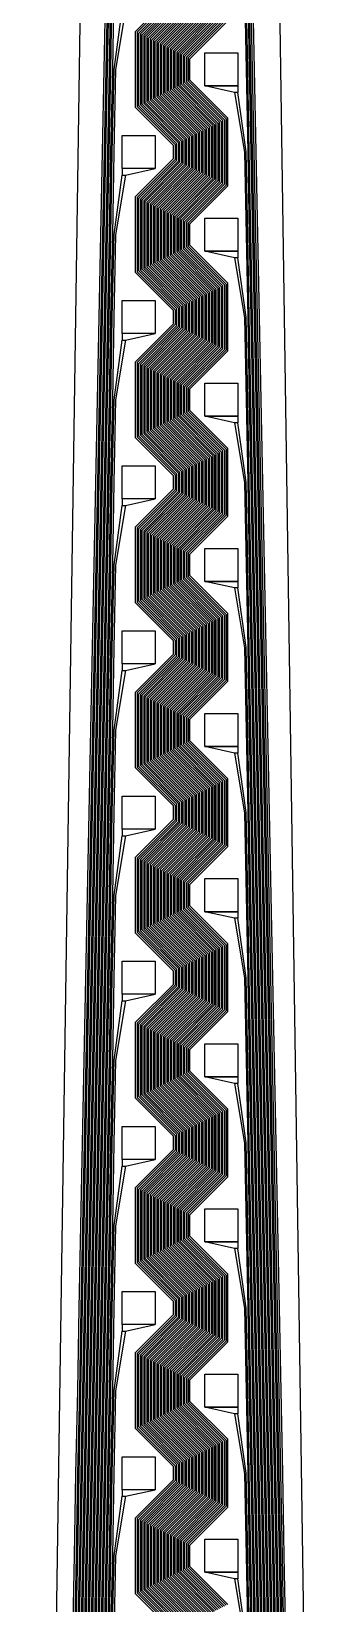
# Model space of a CAD drawing. Header units: inches. Extents: x 115980 to 170179, y 57000 to 74333.
# Drawn here: x 123826.2 to 123916.2, y 69376.1 to 69852.1 of the extents above; entities that cross this region are included whole.
import ezdxf

# ---------------------------------------------------------------- set-up
doc = ezdxf.new("R2010")
doc.units = ezdxf.units.IN
doc.header["$MEASUREMENT"] = 0
for name, color, linetype in [('metal', 221, 'Continuous'), ('nitride window', 40, 'Continuous'), ('profile', 140, 'Continuous')]:
    doc.layers.add(name, color=color, linetype=linetype)

msp = doc.modelspace()

# ---------------------------------------------------------------- linework, layer by layer
at = {"layer": 'metal'}
for points in [[(123838.73, 69365.56), (123839.24, 69390.63), (123839.73, 69415.56), (123840.24, 69440.63), (123840.73, 69465.56), (123841.24, 69490.63), (123841.73, 69515.56), (123842.24, 69540.63), (123842.73, 69565.56), (123843.24, 69590.63), (123843.73, 69615.56), (123844.24, 69640.63), (123844.73, 69665.56), (123845.24, 69690.63), (123845.73, 69715.56), (123846.24, 69740.63), (123846.73, 69765.56), (123847.24, 69790.63), (123847.73, 69815.56), (123848.24, 69840.63), (123848.73, 69865.56)], [(123849.23, 69865.55), (123848.74, 69840.62), (123848.23, 69815.55), (123847.74, 69790.62), (123847.23, 69765.55), (123846.74, 69740.62), (123846.23, 69715.55), (123845.74, 69690.62), (123845.23, 69665.55), (123844.74, 69640.62), (123844.23, 69615.55), (123843.74, 69590.62), (123843.23, 69565.55), (123842.74, 69540.62), (123842.23, 69515.55), (123841.74, 69490.62), (123841.23, 69465.55), (123840.74, 69440.62), (123840.23, 69415.55), (123839.74, 69390.62), (123839.23, 69365.55)], [(123839.73, 69365.56), (123840.24, 69390.63), (123840.73, 69415.56), (123841.24, 69440.63), (123841.73, 69465.56), (123842.24, 69490.63), (123842.73, 69515.56), (123843.24, 69540.63), (123843.73, 69565.56), (123844.24, 69590.63), (123844.73, 69615.56), (123845.24, 69640.63), (123845.73, 69665.56), (123846.24, 69690.63), (123846.73, 69715.56), (123847.24, 69740.63), (123847.73, 69765.56), (123848.24, 69790.63), (123848.73, 69815.56), (123849.24, 69840.63), (123849.73, 69865.56)], [(123850.23, 69865.55), (123849.74, 69840.62), (123849.23, 69815.55), (123848.74, 69790.62), (123848.23, 69765.55), (123847.74, 69740.62), (123847.23, 69715.55), (123846.74, 69690.62), (123846.23, 69665.55), (123845.74, 69640.62), (123845.23, 69615.55), (123844.74, 69590.62), (123844.23, 69565.55), (123843.74, 69540.62), (123843.23, 69515.55), (123842.74, 69490.62), (123842.23, 69465.55), (123841.74, 69440.62), (123841.23, 69415.55), (123840.74, 69390.62), (123840.23, 69365.55)], [(123840.73, 69365.56), (123841.24, 69390.63), (123841.73, 69415.56), (123842.24, 69440.63), (123842.73, 69465.56), (123843.24, 69490.63), (123843.73, 69515.56), (123844.24, 69540.63), (123844.73, 69565.56), (123845.24, 69590.63), (123845.73, 69615.56), (123846.24, 69640.63), (123846.73, 69665.56), (123847.24, 69690.63), (123847.73, 69715.56), (123848.24, 69740.63), (123848.73, 69765.56), (123849.24, 69790.63), (123849.73, 69815.56), (123850.24, 69840.63), (123850.73, 69865.55)], [(123851.23, 69865.55), (123850.74, 69840.62), (123850.23, 69815.55), (123849.74, 69790.62), (123849.23, 69765.55), (123848.74, 69740.62), (123848.23, 69715.55), (123847.74, 69690.62), (123847.23, 69665.55), (123846.74, 69640.62), (123846.23, 69615.55), (123845.74, 69590.62), (123845.23, 69565.55), (123844.74, 69540.62), (123844.23, 69515.55), (123843.74, 69490.62), (123843.23, 69465.55), (123842.74, 69440.62), (123842.23, 69415.55), (123841.74, 69390.62), (123841.23, 69365.55)], [(123869.23, 69367.62), (123857.73, 69379.12), (123857.73, 69402.12), (123869.23, 69413.62), (123869.23, 69417.62), (123857.73, 69429.12), (123857.73, 69452.12), (123869.23, 69463.62), (123869.23, 69467.62), (123857.73, 69479.12), (123857.73, 69502.12), (123869.23, 69513.62), (123869.23, 69517.62), (123857.73, 69529.12), (123857.73, 69552.12), (123869.23, 69563.62), (123869.23, 69567.62), (123857.73, 69579.12), (123857.73, 69602.12), (123869.23, 69613.62), (123869.23, 69617.62), (123857.73, 69629.12), (123857.73, 69652.12), (123869.23, 69663.62), (123869.23, 69667.62), (123857.73, 69679.12), (123857.73, 69702.12), (123869.23, 69713.62), (123869.23, 69717.62), (123857.73, 69729.12), (123857.73, 69752.12), (123869.23, 69763.62), (123869.23, 69767.62), (123857.73, 69779.12), (123857.73, 69802.12), (123869.23, 69813.62), (123869.23, 69817.62), (123857.73, 69829.12), (123857.73, 69852.12), (123869.23, 69863.62)], [(123869.73, 69863.37), (123858.23, 69851.87), (123858.23, 69829.37), (123869.73, 69817.87), (123869.73, 69813.37), (123858.23, 69801.87), (123858.23, 69779.37), (123869.73, 69767.87), (123869.73, 69763.37), (123858.23, 69751.87), (123858.23, 69729.37), (123869.73, 69717.87), (123869.73, 69713.37), (123858.23, 69701.87), (123858.23, 69679.37), (123869.73, 69667.87), (123869.73, 69663.37), (123858.23, 69651.87), (123858.23, 69629.37), (123869.73, 69617.87), (123869.73, 69613.37), (123858.23, 69601.87), (123858.23, 69579.37), (123869.73, 69567.87), (123869.73, 69563.37), (123858.23, 69551.87), (123858.23, 69529.37), (123869.73, 69517.87), (123869.73, 69513.37), (123858.23, 69501.87), (123858.23, 69479.37), (123869.73, 69467.87), (123869.73, 69463.37), (123858.23, 69451.87), (123858.23, 69429.37), (123869.73, 69417.87), (123869.73, 69413.37), (123858.23, 69401.87), (123858.23, 69379.37), (123869.73, 69367.87)], [(123870.23, 69368.12), (123858.73, 69379.62), (123858.73, 69401.62), (123870.23, 69413.12), (123870.23, 69418.12), (123858.73, 69429.62), (123858.73, 69451.62), (123870.23, 69463.12), (123870.23, 69468.12), (123858.73, 69479.62), (123858.73, 69501.62), (123870.23, 69513.12), (123870.23, 69518.12), (123858.73, 69529.62), (123858.73, 69551.62), (123870.23, 69563.12), (123870.23, 69568.12), (123858.73, 69579.62), (123858.73, 69601.62), (123870.23, 69613.12), (123870.23, 69618.12), (123858.73, 69629.62), (123858.73, 69651.62), (123870.23, 69663.12), (123870.23, 69668.12), (123858.73, 69679.62), (123858.73, 69701.62), (123870.23, 69713.12), (123870.23, 69718.12), (123858.73, 69729.62), (123858.73, 69751.62), (123870.23, 69763.12), (123870.23, 69768.12), (123858.73, 69779.62), (123858.73, 69801.62), (123870.23, 69813.12), (123870.23, 69818.12), (123858.73, 69829.62), (123858.73, 69851.62), (123870.23, 69863.12)], [(123870.73, 69862.87), (123859.23, 69851.37), (123859.23, 69829.87), (123870.73, 69818.37), (123870.73, 69812.87), (123859.23, 69801.37), (123859.23, 69779.87), (123870.73, 69768.37), (123870.73, 69762.87), (123859.23, 69751.37), (123859.23, 69729.87), (123870.73, 69718.37), (123870.73, 69712.87), (123859.23, 69701.37), (123859.23, 69679.87), (123870.73, 69668.37), (123870.73, 69662.87), (123859.23, 69651.37), (123859.23, 69629.87), (123870.73, 69618.37), (123870.73, 69612.87), (123859.23, 69601.37), (123859.23, 69579.87), (123870.73, 69568.37), (123870.73, 69562.87), (123859.23, 69551.37), (123859.23, 69529.87), (123870.73, 69518.37), (123870.73, 69512.87), (123859.23, 69501.37), (123859.23, 69479.87), (123870.73, 69468.37), (123870.73, 69462.87), (123859.23, 69451.37), (123859.23, 69429.87), (123870.73, 69418.37), (123870.73, 69412.87), (123859.23, 69401.37), (123859.23, 69379.87), (123870.73, 69368.37)], [(123871.23, 69368.62), (123859.73, 69380.12), (123859.73, 69401.12), (123871.23, 69412.62), (123871.23, 69418.62), (123859.73, 69430.12), (123859.73, 69451.12), (123871.23, 69462.62), (123871.23, 69468.62), (123859.73, 69480.12), (123859.73, 69501.12), (123871.23, 69512.62), (123871.23, 69518.62), (123859.73, 69530.12), (123859.73, 69551.12), (123871.23, 69562.62), (123871.23, 69568.62), (123859.73, 69580.12), (123859.73, 69601.12), (123871.23, 69612.62), (123871.23, 69618.62), (123859.73, 69630.12), (123859.73, 69651.12), (123871.23, 69662.62), (123871.23, 69668.62), (123859.73, 69680.12), (123859.73, 69701.12), (123871.23, 69712.62), (123871.23, 69718.62), (123859.73, 69730.12), (123859.73, 69751.12), (123871.23, 69762.62), (123871.23, 69768.62), (123859.73, 69780.12), (123859.73, 69801.12), (123871.23, 69812.62), (123871.23, 69818.62), (123859.73, 69830.12), (123859.73, 69851.12), (123871.23, 69862.62)], [(123890.73, 69865.55), (123891.23, 69840.55), (123891.73, 69815.62), (123892.23, 69790.55), (123892.73, 69765.62), (123893.23, 69740.55), (123893.73, 69715.62), (123894.23, 69690.55), (123894.73, 69665.62), (123895.23, 69640.55), (123895.73, 69615.62), (123896.23, 69590.55), (123896.73, 69565.62), (123897.23, 69540.55), (123897.73, 69515.62), (123898.23, 69490.55), (123898.73, 69465.62), (123899.23, 69440.55), (123899.73, 69415.62), (123900.23, 69390.55), (123900.73, 69365.62)], [(123901.23, 69365.63), (123900.73, 69390.56), (123900.23, 69415.63), (123899.73, 69440.56), (123899.23, 69465.63), (123898.73, 69490.56), (123898.23, 69515.63), (123897.73, 69540.56), (123897.23, 69565.63), (123896.73, 69590.56), (123896.23, 69615.63), (123895.73, 69640.56), (123895.23, 69665.63), (123894.73, 69690.56), (123894.23, 69715.63), (123893.73, 69740.56), (123893.23, 69765.63), (123892.73, 69790.56), (123892.23, 69815.63), (123891.73, 69840.55), (123891.23, 69865.62)], [(123891.73, 69865.62), (123892.23, 69840.55), (123892.73, 69815.62), (123893.23, 69790.55), (123893.73, 69765.62), (123894.23, 69740.55), (123894.73, 69715.62), (123895.23, 69690.55), (123895.73, 69665.62), (123896.23, 69640.55), (123896.73, 69615.62), (123897.23, 69590.55), (123897.73, 69565.62), (123898.23, 69540.55), (123898.73, 69515.62), (123899.23, 69490.55), (123899.73, 69465.62), (123900.23, 69440.55), (123900.73, 69415.62), (123901.23, 69390.55), (123901.73, 69365.62)], [(123902.23, 69365.63), (123901.73, 69390.56), (123901.23, 69415.63), (123900.73, 69440.56), (123900.23, 69465.63), (123899.73, 69490.56), (123899.23, 69515.63), (123898.73, 69540.56), (123898.23, 69565.63), (123897.73, 69590.56), (123897.23, 69615.63), (123896.73, 69640.56), (123896.23, 69665.63), (123895.73, 69690.56), (123895.23, 69715.63), (123894.73, 69740.56), (123894.23, 69765.63), (123893.73, 69790.56), (123893.23, 69815.63), (123892.73, 69840.56), (123892.23, 69865.63)], [(123902.73, 69365.62), (123902.23, 69390.55), (123901.73, 69415.62), (123901.23, 69440.55), (123900.73, 69465.62), (123900.23, 69490.55), (123899.73, 69515.62), (123899.23, 69540.55), (123898.73, 69565.62), (123898.23, 69590.55), (123897.73, 69615.62), (123897.23, 69640.55), (123896.73, 69665.62), (123896.23, 69690.55), (123895.73, 69715.62), (123895.23, 69740.55), (123894.73, 69765.62), (123894.23, 69790.55), (123893.73, 69815.62), (123893.23, 69840.55), (123892.73, 69865.62)], [(123893.23, 69865.63), (123893.73, 69840.56), (123894.23, 69815.63), (123894.73, 69790.56), (123895.23, 69765.63), (123895.73, 69740.56), (123896.23, 69715.63), (123896.73, 69690.56), (123897.23, 69665.63), (123897.73, 69640.56), (123898.23, 69615.63), (123898.73, 69590.56), (123899.23, 69565.63), (123899.73, 69540.56), (123900.23, 69515.63), (123900.73, 69490.56), (123901.23, 69465.63), (123901.73, 69440.56), (123902.23, 69415.63), (123902.73, 69390.56), (123903.23, 69365.63)], [(123841.73, 69365.56), (123842.24, 69390.63), (123842.73, 69415.56), (123843.24, 69440.63), (123843.73, 69465.56), (123844.24, 69490.63), (123844.73, 69515.56), (123845.24, 69540.63), (123845.73, 69565.56), (123846.24, 69590.63), (123846.73, 69615.56), (123847.24, 69640.63), (123847.73, 69665.56), (123848.24, 69690.63), (123848.73, 69715.56), (123849.24, 69740.63), (123849.73, 69765.56), (123850.24, 69790.63), (123850.73, 69815.55), (123851.24, 69840.62), (123853.73, 69858.62)], [(123854.73, 69858.62), (123851.73, 69840.55), (123851.23, 69815.55), (123850.74, 69790.62), (123850.23, 69765.55), (123849.74, 69740.62), (123849.23, 69715.55), (123848.74, 69690.62), (123848.23, 69665.55), (123847.74, 69640.62), (123847.23, 69615.55), (123846.74, 69590.62), (123846.23, 69565.55), (123845.74, 69540.62), (123845.23, 69515.55), (123844.74, 69490.62), (123844.23, 69465.55), (123843.74, 69440.62), (123843.23, 69415.55), (123842.74, 69390.62), (123842.23, 69365.55)], [(123871.73, 69862.37), (123860.23, 69850.87), (123860.23, 69830.37), (123871.73, 69818.87), (123871.73, 69812.37), (123860.23, 69800.87), (123860.23, 69780.37), (123871.73, 69768.87), (123871.73, 69762.37), (123860.23, 69750.87), (123860.23, 69730.37), (123871.73, 69718.87), (123871.73, 69712.37), (123860.23, 69700.87), (123860.23, 69680.37), (123871.73, 69668.87), (123871.73, 69662.37), (123860.23, 69650.87), (123860.23, 69630.37), (123871.73, 69618.87), (123871.73, 69612.37), (123860.23, 69600.87), (123860.23, 69580.37), (123871.73, 69568.87), (123871.73, 69562.37), (123860.23, 69550.87), (123860.23, 69530.37), (123871.73, 69518.87), (123871.73, 69512.37), (123860.23, 69500.87), (123860.23, 69480.37), (123871.73, 69468.87), (123871.73, 69462.37), (123860.23, 69450.87), (123860.23, 69430.37), (123871.73, 69418.87), (123871.73, 69412.37), (123860.23, 69400.87), (123860.23, 69380.37), (123871.73, 69368.87)], [(123872.23, 69369.12), (123860.73, 69380.62), (123860.73, 69400.62), (123872.23, 69412.12), (123872.23, 69419.12), (123860.73, 69430.62), (123860.73, 69450.62), (123872.23, 69462.12), (123872.23, 69469.12), (123860.73, 69480.62), (123860.73, 69500.62), (123872.23, 69512.12), (123872.23, 69519.12), (123860.73, 69530.62), (123860.73, 69550.62), (123872.23, 69562.12), (123872.23, 69569.12), (123860.73, 69580.62), (123860.73, 69600.62), (123872.23, 69612.12), (123872.23, 69619.12), (123860.73, 69630.62), (123860.73, 69650.62), (123872.23, 69662.12), (123872.23, 69669.12), (123860.73, 69680.62), (123860.73, 69700.62), (123872.23, 69712.12), (123872.23, 69719.12), (123860.73, 69730.62), (123860.73, 69750.62), (123872.23, 69762.12), (123872.23, 69769.12), (123860.73, 69780.62), (123860.73, 69800.62), (123872.23, 69812.12), (123872.23, 69819.12), (123860.73, 69830.62), (123860.73, 69850.62), (123872.23, 69862.12)], [(123872.73, 69861.87), (123861.23, 69850.37), (123861.23, 69830.87), (123872.73, 69819.37), (123872.73, 69811.87), (123861.23, 69800.37), (123861.23, 69780.87), (123872.73, 69769.37), (123872.73, 69761.87), (123861.23, 69750.37), (123861.23, 69730.87), (123872.73, 69719.37), (123872.73, 69711.87), (123861.23, 69700.37), (123861.23, 69680.87), (123872.73, 69669.37), (123872.73, 69661.87), (123861.23, 69650.37), (123861.23, 69630.87), (123872.73, 69619.37), (123872.73, 69611.87), (123861.23, 69600.37), (123861.23, 69580.87), (123872.73, 69569.37), (123872.73, 69561.87), (123861.23, 69550.37), (123861.23, 69530.87), (123872.73, 69519.37), (123872.73, 69511.87), (123861.23, 69500.37), (123861.23, 69480.87), (123872.73, 69469.37), (123872.73, 69461.87), (123861.23, 69450.37), (123861.23, 69430.87), (123872.73, 69419.37), (123872.73, 69411.87), (123861.23, 69400.37), (123861.23, 69380.87), (123872.73, 69369.37)], [(123873.23, 69369.62), (123861.73, 69381.12), (123861.73, 69400.12), (123873.23, 69411.62), (123873.23, 69419.62), (123861.73, 69431.12), (123861.73, 69450.12), (123873.23, 69461.62), (123873.23, 69469.62), (123861.73, 69481.12), (123861.73, 69500.12), (123873.23, 69511.62), (123873.23, 69519.62), (123861.73, 69531.12), (123861.73, 69550.12), (123873.23, 69561.62), (123873.23, 69569.62), (123861.73, 69581.12), (123861.73, 69600.12), (123873.23, 69611.62), (123873.23, 69619.62), (123861.73, 69631.12), (123861.73, 69650.12), (123873.23, 69661.62), (123873.23, 69669.62), (123861.73, 69681.12), (123861.73, 69700.12), (123873.23, 69711.62), (123873.23, 69719.62), (123861.73, 69731.12), (123861.73, 69750.12), (123873.23, 69761.62), (123873.23, 69769.62), (123861.73, 69781.12), (123861.73, 69800.12), (123873.23, 69811.62), (123873.23, 69819.62), (123861.73, 69831.12), (123861.73, 69850.12), (123873.23, 69861.62)], [(123873.73, 69861.37), (123862.23, 69849.87), (123862.23, 69831.37), (123873.73, 69819.87), (123873.73, 69811.37), (123862.23, 69799.87), (123862.23, 69781.37), (123873.73, 69769.87), (123873.73, 69761.37), (123862.23, 69749.87), (123862.23, 69731.37), (123873.73, 69719.87), (123873.73, 69711.37), (123862.23, 69699.87), (123862.23, 69681.37), (123873.73, 69669.87), (123873.73, 69661.37), (123862.23, 69649.87), (123862.23, 69631.37), (123873.73, 69619.87), (123873.73, 69611.37), (123862.23, 69599.87), (123862.23, 69581.37), (123873.73, 69569.87), (123873.73, 69561.37), (123862.23, 69549.87), (123862.23, 69531.37), (123873.73, 69519.87), (123873.73, 69511.37), (123862.23, 69499.87), (123862.23, 69481.37), (123873.73, 69469.87), (123873.73, 69461.37), (123862.23, 69449.87), (123862.23, 69431.37), (123873.73, 69419.87), (123873.73, 69411.37), (123862.23, 69399.87), (123862.23, 69381.37), (123873.73, 69369.87)], [(123874.23, 69370.12), (123862.73, 69381.62), (123862.73, 69399.62), (123874.23, 69411.12), (123874.23, 69420.12), (123862.73, 69431.62), (123862.73, 69449.62), (123874.23, 69461.12), (123874.23, 69470.12), (123862.73, 69481.62), (123862.73, 69499.62), (123874.23, 69511.12), (123874.23, 69520.12), (123862.73, 69531.62), (123862.73, 69549.62), (123874.23, 69561.12), (123874.23, 69570.12), (123862.73, 69581.62), (123862.73, 69599.62), (123874.23, 69611.12), (123874.23, 69620.12), (123862.73, 69631.62), (123862.73, 69649.62), (123874.23, 69661.12), (123874.23, 69670.12), (123862.73, 69681.62), (123862.73, 69699.62), (123874.23, 69711.12), (123874.23, 69720.12), (123862.73, 69731.62), (123862.73, 69749.62), (123874.23, 69761.12), (123874.23, 69770.12), (123862.73, 69781.62), (123862.73, 69799.62), (123874.23, 69811.12), (123874.23, 69820.12), (123862.73, 69831.62), (123862.73, 69849.62), (123874.23, 69861.12)], [(123874.73, 69860.87), (123863.23, 69849.37), (123863.23, 69831.87), (123874.73, 69820.37), (123874.73, 69810.87), (123863.23, 69799.37), (123863.23, 69781.87), (123874.73, 69770.37), (123874.73, 69760.87), (123863.23, 69749.37), (123863.23, 69731.87), (123874.73, 69720.37), (123874.73, 69710.87), (123863.23, 69699.37), (123863.23, 69681.87), (123874.73, 69670.37), (123874.73, 69660.87), (123863.23, 69649.37), (123863.23, 69631.87), (123874.73, 69620.37), (123874.73, 69610.87), (123863.23, 69599.37), (123863.23, 69581.87), (123874.73, 69570.37), (123874.73, 69560.87), (123863.23, 69549.37), (123863.23, 69531.87), (123874.73, 69520.37), (123874.73, 69510.87), (123863.23, 69499.37), (123863.23, 69481.87), (123874.73, 69470.37), (123874.73, 69460.87), (123863.23, 69449.37), (123863.23, 69431.87), (123874.73, 69420.37), (123874.73, 69410.87), (123863.23, 69399.37), (123863.23, 69381.87), (123874.73, 69370.37)], [(123875.23, 69370.62), (123863.73, 69382.12), (123863.73, 69399.12), (123875.23, 69410.62), (123875.23, 69420.62), (123863.73, 69432.12), (123863.73, 69449.12), (123875.23, 69460.62), (123875.23, 69470.62), (123863.73, 69482.12), (123863.73, 69499.12), (123875.23, 69510.62), (123875.23, 69520.62), (123863.73, 69532.12), (123863.73, 69549.12), (123875.23, 69560.62), (123875.23, 69570.62), (123863.73, 69582.12), (123863.73, 69599.12), (123875.23, 69610.62), (123875.23, 69620.62), (123863.73, 69632.12), (123863.73, 69649.12), (123875.23, 69660.62), (123875.23, 69670.62), (123863.73, 69682.12), (123863.73, 69699.12), (123875.23, 69710.62), (123875.23, 69720.62), (123863.73, 69732.12), (123863.73, 69749.12), (123875.23, 69760.62), (123875.23, 69770.62), (123863.73, 69782.12), (123863.73, 69799.12), (123875.23, 69810.62), (123875.23, 69820.62), (123863.73, 69832.12), (123863.73, 69849.12), (123875.23, 69860.62)], [(123875.73, 69860.37), (123864.23, 69848.87), (123864.23, 69832.37), (123875.73, 69820.87), (123875.73, 69810.37), (123864.23, 69798.87), (123864.23, 69782.37), (123875.73, 69770.87), (123875.73, 69760.37), (123864.23, 69748.87), (123864.23, 69732.37), (123875.73, 69720.87), (123875.73, 69710.37), (123864.23, 69698.87), (123864.23, 69682.37), (123875.73, 69670.87), (123875.73, 69660.37), (123864.23, 69648.87), (123864.23, 69632.37), (123875.73, 69620.87), (123875.73, 69610.37), (123864.23, 69598.87), (123864.23, 69582.37), (123875.73, 69570.87), (123875.73, 69560.37), (123864.23, 69548.87), (123864.23, 69532.37), (123875.73, 69520.87), (123875.73, 69510.37), (123864.23, 69498.87), (123864.23, 69482.37), (123875.73, 69470.87), (123875.73, 69460.37), (123864.23, 69448.87), (123864.23, 69432.37), (123875.73, 69420.87), (123875.73, 69410.37), (123864.23, 69398.87), (123864.23, 69382.37), (123875.73, 69370.87)], [(123876.23, 69371.12), (123864.73, 69382.62), (123864.73, 69398.62), (123876.23, 69410.12), (123876.23, 69421.12), (123864.73, 69432.62), (123864.73, 69448.62), (123876.23, 69460.12), (123876.23, 69471.12), (123864.73, 69482.62), (123864.73, 69498.62), (123876.23, 69510.12), (123876.23, 69521.12), (123864.73, 69532.62), (123864.73, 69548.62), (123876.23, 69560.12), (123876.23, 69571.12), (123864.73, 69582.62), (123864.73, 69598.62), (123876.23, 69610.12), (123876.23, 69621.12), (123864.73, 69632.62), (123864.73, 69648.62), (123876.23, 69660.12), (123876.23, 69671.12), (123864.73, 69682.62), (123864.73, 69698.62), (123876.23, 69710.12), (123876.23, 69721.12), (123864.73, 69732.62), (123864.73, 69748.62), (123876.23, 69760.12), (123876.23, 69771.12), (123864.73, 69782.62), (123864.73, 69798.62), (123876.23, 69810.12), (123876.23, 69821.12), (123864.73, 69832.62), (123864.73, 69848.62), (123876.23, 69860.12)], [(123876.73, 69859.87), (123865.23, 69848.37), (123865.23, 69832.87), (123876.73, 69821.37), (123876.73, 69809.87), (123865.23, 69798.37), (123865.23, 69782.87), (123876.73, 69771.37), (123876.73, 69759.87), (123865.23, 69748.37), (123865.23, 69732.87), (123876.73, 69721.37), (123876.73, 69709.87), (123865.23, 69698.37), (123865.23, 69682.87), (123876.73, 69671.37), (123876.73, 69659.87), (123865.23, 69648.37), (123865.23, 69632.87), (123876.73, 69621.37), (123876.73, 69609.87), (123865.23, 69598.37), (123865.23, 69582.87), (123876.73, 69571.37), (123876.73, 69559.87), (123865.23, 69548.37), (123865.23, 69532.87), (123876.73, 69521.37), (123876.73, 69509.87), (123865.23, 69498.37), (123865.23, 69482.87), (123876.73, 69471.37), (123876.73, 69459.87), (123865.23, 69448.37), (123865.23, 69432.87), (123876.73, 69421.37), (123876.73, 69409.87), (123865.23, 69398.37), (123865.23, 69382.87), (123876.73, 69371.37)], [(123877.23, 69371.62), (123865.73, 69383.12), (123865.73, 69398.12), (123877.23, 69409.62), (123877.23, 69421.62), (123865.73, 69433.12), (123865.73, 69448.12), (123877.23, 69459.62), (123877.23, 69471.62), (123865.73, 69483.12), (123865.73, 69498.12), (123877.23, 69509.62), (123877.23, 69521.62), (123865.73, 69533.12), (123865.73, 69548.12), (123877.23, 69559.62), (123877.23, 69571.62), (123865.73, 69583.12), (123865.73, 69598.12), (123877.23, 69609.62), (123877.23, 69621.62), (123865.73, 69633.12), (123865.73, 69648.12), (123877.23, 69659.62), (123877.23, 69671.62), (123865.73, 69683.12), (123865.73, 69698.12), (123877.23, 69709.62), (123877.23, 69721.62), (123865.73, 69733.12), (123865.73, 69748.12), (123877.23, 69759.62), (123877.23, 69771.62), (123865.73, 69783.12), (123865.73, 69798.12), (123877.23, 69809.62), (123877.23, 69821.62), (123865.73, 69833.12), (123865.73, 69848.12), (123877.23, 69859.62)], [(123877.73, 69859.37), (123866.23, 69847.87), (123866.23, 69833.37), (123877.73, 69821.87), (123877.73, 69809.37), (123866.23, 69797.87), (123866.23, 69783.37), (123877.73, 69771.87), (123877.73, 69759.37), (123866.23, 69747.87), (123866.23, 69733.37), (123877.73, 69721.87), (123877.73, 69709.37), (123866.23, 69697.87), (123866.23, 69683.37), (123877.73, 69671.87), (123877.73, 69659.37), (123866.23, 69647.87), (123866.23, 69633.37), (123877.73, 69621.87), (123877.73, 69609.37), (123866.23, 69597.87), (123866.23, 69583.37), (123877.73, 69571.87), (123877.73, 69559.37), (123866.23, 69547.87), (123866.23, 69533.37), (123877.73, 69521.87), (123877.73, 69509.37), (123866.23, 69497.87), (123866.23, 69483.37), (123877.73, 69471.87), (123877.73, 69459.37), (123866.23, 69447.87), (123866.23, 69433.37), (123877.73, 69421.87), (123877.73, 69409.37), (123866.23, 69397.87), (123866.23, 69383.37), (123877.73, 69371.87)], [(123878.23, 69372.12), (123866.73, 69383.62), (123866.73, 69397.62), (123878.23, 69409.12), (123878.23, 69422.12), (123866.73, 69433.62), (123866.73, 69447.62), (123878.23, 69459.12), (123878.23, 69472.12), (123866.73, 69483.62), (123866.73, 69497.62), (123878.23, 69509.12), (123878.23, 69522.12), (123866.73, 69533.62), (123866.73, 69547.62), (123878.23, 69559.12), (123878.23, 69572.12), (123866.73, 69583.62), (123866.73, 69597.62), (123878.23, 69609.12), (123878.23, 69622.12), (123866.73, 69633.62), (123866.73, 69647.62), (123878.23, 69659.12), (123878.23, 69672.12), (123866.73, 69683.62), (123866.73, 69697.62), (123878.23, 69709.12), (123878.23, 69722.12), (123866.73, 69733.62), (123866.73, 69747.62), (123878.23, 69759.12), (123878.23, 69772.12), (123866.73, 69783.62), (123866.73, 69797.62), (123878.23, 69809.12), (123878.23, 69822.12), (123866.73, 69833.62), (123866.73, 69847.62), (123878.23, 69859.12)], [(123878.73, 69858.87), (123867.23, 69847.37), (123867.23, 69833.87), (123878.73, 69822.37), (123878.73, 69808.87), (123867.23, 69797.37), (123867.23, 69783.87), (123878.73, 69772.37), (123878.73, 69758.87), (123867.23, 69747.37), (123867.23, 69733.87), (123878.73, 69722.37), (123878.73, 69708.87), (123867.23, 69697.37), (123867.23, 69683.87), (123878.73, 69672.37), (123878.73, 69658.87), (123867.23, 69647.37), (123867.23, 69633.87), (123878.73, 69622.37), (123878.73, 69608.87), (123867.23, 69597.37), (123867.23, 69583.87), (123878.73, 69572.37), (123878.73, 69558.87), (123867.23, 69547.37), (123867.23, 69533.87), (123878.73, 69522.37), (123878.73, 69508.87), (123867.23, 69497.37), (123867.23, 69483.87), (123878.73, 69472.37), (123878.73, 69458.87), (123867.23, 69447.37), (123867.23, 69433.87), (123878.73, 69422.37), (123878.73, 69408.87), (123867.23, 69397.37), (123867.23, 69383.87), (123878.73, 69372.37)], [(123879.23, 69372.62), (123867.73, 69384.12), (123867.73, 69397.12), (123879.23, 69408.62), (123879.23, 69422.62), (123867.73, 69434.12), (123867.73, 69447.12), (123879.23, 69458.62), (123879.23, 69472.62), (123867.73, 69484.12), (123867.73, 69497.12), (123879.23, 69508.62), (123879.23, 69522.62), (123867.73, 69534.12), (123867.73, 69547.12), (123879.23, 69558.62), (123879.23, 69572.62), (123867.73, 69584.12), (123867.73, 69597.12), (123879.23, 69608.62), (123879.23, 69622.62), (123867.73, 69634.12), (123867.73, 69647.12), (123879.23, 69658.62), (123879.23, 69672.62), (123867.73, 69684.12), (123867.73, 69697.12), (123879.23, 69708.62), (123879.23, 69722.62), (123867.73, 69734.12), (123867.73, 69747.12), (123879.23, 69758.62), (123879.23, 69772.62), (123867.73, 69784.12), (123867.73, 69797.12), (123879.23, 69808.62), (123879.23, 69822.62), (123867.73, 69834.12), (123867.73, 69847.12), (123879.23, 69858.62)], [(123879.73, 69858.37), (123868.23, 69846.87), (123868.23, 69834.37), (123879.73, 69822.87), (123879.73, 69808.37), (123868.23, 69796.87), (123868.23, 69784.37), (123879.73, 69772.87), (123879.73, 69758.37), (123868.23, 69746.87), (123868.23, 69734.37), (123879.73, 69722.87), (123879.73, 69708.37), (123868.23, 69696.87), (123868.23, 69684.37), (123879.73, 69672.87), (123879.73, 69658.37), (123868.23, 69646.87), (123868.23, 69634.37), (123879.73, 69622.87), (123879.73, 69608.37), (123868.23, 69596.87), (123868.23, 69584.37), (123879.73, 69572.87), (123879.73, 69558.37), (123868.23, 69546.87), (123868.23, 69534.37), (123879.73, 69522.87), (123879.73, 69508.37), (123868.23, 69496.87), (123868.23, 69484.37), (123879.73, 69472.87), (123879.73, 69458.37), (123868.23, 69446.87), (123868.23, 69434.37), (123879.73, 69422.87), (123879.73, 69408.37), (123868.23, 69396.87), (123868.23, 69384.37), (123879.73, 69372.87)], [(123880.23, 69373.12), (123868.73, 69384.62), (123868.73, 69396.62), (123880.23, 69408.12), (123880.23, 69423.12), (123868.73, 69434.62), (123868.73, 69446.62), (123880.23, 69458.12), (123880.23, 69473.12), (123868.73, 69484.62), (123868.73, 69496.62), (123880.23, 69508.12), (123880.23, 69523.12), (123868.73, 69534.62), (123868.73, 69546.62), (123880.23, 69558.12), (123880.23, 69573.12), (123868.73, 69584.62), (123868.73, 69596.62), (123880.23, 69608.12), (123880.23, 69623.12), (123868.73, 69634.62), (123868.73, 69646.62), (123880.23, 69658.12), (123880.23, 69673.12), (123868.73, 69684.62), (123868.73, 69696.62), (123880.23, 69708.12), (123880.23, 69723.12), (123868.73, 69734.62), (123868.73, 69746.62), (123880.23, 69758.12), (123880.23, 69773.12), (123868.73, 69784.62), (123868.73, 69796.62), (123880.23, 69808.12), (123880.23, 69823.12), (123868.73, 69834.62), (123868.73, 69846.62), (123880.23, 69858.12)], [(123880.73, 69857.87), (123869.23, 69846.37), (123869.23, 69834.87), (123880.73, 69823.37), (123880.73, 69807.87), (123869.23, 69796.37), (123869.23, 69784.87), (123880.73, 69773.37), (123880.73, 69757.87), (123869.23, 69746.37), (123869.23, 69734.87), (123880.73, 69723.37), (123880.73, 69707.87), (123869.23, 69696.37), (123869.23, 69684.87), (123880.73, 69673.37), (123880.73, 69657.87), (123869.23, 69646.37), (123869.23, 69634.87), (123880.73, 69623.37), (123880.73, 69607.87), (123869.23, 69596.37), (123869.23, 69584.87), (123880.73, 69573.37), (123880.73, 69557.87), (123869.23, 69546.37), (123869.23, 69534.87), (123880.73, 69523.37), (123880.73, 69507.87), (123869.23, 69496.37), (123869.23, 69484.87), (123880.73, 69473.37), (123880.73, 69457.87), (123869.23, 69446.37), (123869.23, 69434.87), (123880.73, 69423.37), (123880.73, 69407.87), (123869.23, 69396.37), (123869.23, 69384.87), (123880.73, 69373.37)], [(123881.23, 69373.62), (123869.73, 69385.12), (123869.73, 69396.12), (123881.23, 69407.62), (123881.23, 69423.62), (123869.73, 69435.12), (123869.73, 69446.12), (123881.23, 69457.62), (123881.23, 69473.62), (123869.73, 69485.12), (123869.73, 69496.12), (123881.23, 69507.62), (123881.23, 69523.62), (123869.73, 69535.12), (123869.73, 69546.12), (123881.23, 69557.62), (123881.23, 69573.62), (123869.73, 69585.12), (123869.73, 69596.12), (123881.23, 69607.62), (123881.23, 69623.62), (123869.73, 69635.12), (123869.73, 69646.12), (123881.23, 69657.62), (123881.23, 69673.62), (123869.73, 69685.12), (123869.73, 69696.12), (123881.23, 69707.62), (123881.23, 69723.62), (123869.73, 69735.12), (123869.73, 69746.12), (123881.23, 69757.62), (123881.23, 69773.62), (123869.73, 69785.12), (123869.73, 69796.12), (123881.23, 69807.62), (123881.23, 69823.62), (123869.73, 69835.12), (123869.73, 69846.12), (123881.23, 69857.62)], [(123881.73, 69857.37), (123870.23, 69845.87), (123870.23, 69835.37), (123881.73, 69823.87), (123881.73, 69807.37), (123870.23, 69795.87), (123870.23, 69785.37), (123881.73, 69773.87), (123881.73, 69757.37), (123870.23, 69745.87), (123870.23, 69735.37), (123881.73, 69723.87), (123881.73, 69707.37), (123870.23, 69695.87), (123870.23, 69685.37), (123881.73, 69673.87), (123881.73, 69657.37), (123870.23, 69645.87), (123870.23, 69635.37), (123881.73, 69623.87), (123881.73, 69607.37), (123870.23, 69595.87), (123870.23, 69585.37), (123881.73, 69573.87), (123881.73, 69557.37), (123870.23, 69545.87), (123870.23, 69535.37), (123881.73, 69523.87), (123881.73, 69507.37), (123870.23, 69495.87), (123870.23, 69485.37), (123881.73, 69473.87), (123881.73, 69457.37), (123870.23, 69445.87), (123870.23, 69435.37), (123881.73, 69423.87), (123881.73, 69407.37), (123870.23, 69395.87), (123870.23, 69385.37), (123881.73, 69373.87)], [(123882.23, 69374.12), (123870.73, 69385.62), (123870.73, 69395.62), (123882.23, 69407.12), (123882.23, 69424.12), (123870.73, 69435.62), (123870.73, 69445.62), (123882.23, 69457.12), (123882.23, 69474.12), (123870.73, 69485.62), (123870.73, 69495.62), (123882.23, 69507.12), (123882.23, 69524.12), (123870.73, 69535.62), (123870.73, 69545.62), (123882.23, 69557.12), (123882.23, 69574.12), (123870.73, 69585.62), (123870.73, 69595.62), (123882.23, 69607.12), (123882.23, 69624.12), (123870.73, 69635.62), (123870.73, 69645.62), (123882.23, 69657.12), (123882.23, 69674.12), (123870.73, 69685.62), (123870.73, 69695.62), (123882.23, 69707.12), (123882.23, 69724.12), (123870.73, 69735.62), (123870.73, 69745.62), (123882.23, 69757.12), (123882.23, 69774.12), (123870.73, 69785.62), (123870.73, 69795.62), (123882.23, 69807.12), (123882.23, 69824.12), (123870.73, 69835.62), (123870.73, 69845.62), (123882.23, 69857.12)], [(123882.73, 69856.87), (123871.23, 69845.37), (123871.23, 69835.87), (123882.73, 69824.37), (123882.73, 69806.87), (123871.23, 69795.37), (123871.23, 69785.87), (123882.73, 69774.37), (123882.73, 69756.87), (123871.23, 69745.37), (123871.23, 69735.87), (123882.73, 69724.37), (123882.73, 69706.87), (123871.23, 69695.37), (123871.23, 69685.87), (123882.73, 69674.37), (123882.73, 69656.87), (123871.23, 69645.37), (123871.23, 69635.87), (123882.73, 69624.37), (123882.73, 69606.87), (123871.23, 69595.37), (123871.23, 69585.87), (123882.73, 69574.37), (123882.73, 69556.87), (123871.23, 69545.37), (123871.23, 69535.87), (123882.73, 69524.37), (123882.73, 69506.87), (123871.23, 69495.37), (123871.23, 69485.87), (123882.73, 69474.37), (123882.73, 69456.87), (123871.23, 69445.37), (123871.23, 69435.87), (123882.73, 69424.37), (123882.73, 69406.87), (123871.23, 69395.37), (123871.23, 69385.87), (123882.73, 69374.37)], [(123883.23, 69374.62), (123871.73, 69386.12), (123871.73, 69395.12), (123883.23, 69406.62), (123883.23, 69424.62), (123871.73, 69436.12), (123871.73, 69445.12), (123883.23, 69456.62), (123883.23, 69474.62), (123871.73, 69486.12), (123871.73, 69495.12), (123883.23, 69506.62), (123883.23, 69524.62), (123871.73, 69536.12), (123871.73, 69545.12), (123883.23, 69556.62), (123883.23, 69574.62), (123871.73, 69586.12), (123871.73, 69595.12), (123883.23, 69606.62), (123883.23, 69624.62), (123871.73, 69636.12), (123871.73, 69645.12), (123883.23, 69656.62), (123883.23, 69674.62), (123871.73, 69686.12), (123871.73, 69695.12), (123883.23, 69706.62), (123883.23, 69724.62), (123871.73, 69736.12), (123871.73, 69745.12), (123883.23, 69756.62), (123883.23, 69774.62), (123871.73, 69786.12), (123871.73, 69795.12), (123883.23, 69806.62), (123883.23, 69824.62), (123871.73, 69836.12), (123871.73, 69845.12), (123883.23, 69856.62)], [(123883.73, 69856.37), (123872.23, 69844.87), (123872.23, 69836.37), (123883.73, 69824.87), (123883.73, 69806.37), (123872.23, 69794.87), (123872.23, 69786.37), (123883.73, 69774.87), (123883.73, 69756.37), (123872.23, 69744.87), (123872.23, 69736.37), (123883.73, 69724.87), (123883.73, 69706.37), (123872.23, 69694.87), (123872.23, 69686.37), (123883.73, 69674.87), (123883.73, 69656.37), (123872.23, 69644.87), (123872.23, 69636.37), (123883.73, 69624.87), (123883.73, 69606.37), (123872.23, 69594.87), (123872.23, 69586.37), (123883.73, 69574.87), (123883.73, 69556.37), (123872.23, 69544.87), (123872.23, 69536.37), (123883.73, 69524.87), (123883.73, 69506.37), (123872.23, 69494.87), (123872.23, 69486.37), (123883.73, 69474.87), (123883.73, 69456.37), (123872.23, 69444.87), (123872.23, 69436.37), (123883.73, 69424.87), (123883.73, 69406.37), (123872.23, 69394.87), (123872.23, 69386.37), (123883.73, 69374.87)], [(123884.23, 69375.12), (123872.73, 69386.62), (123872.73, 69394.62), (123884.23, 69406.12), (123884.23, 69425.12), (123872.73, 69436.62), (123872.73, 69444.62), (123884.23, 69456.12), (123884.23, 69475.12), (123872.73, 69486.62), (123872.73, 69494.62), (123884.23, 69506.12), (123884.23, 69525.12), (123872.73, 69536.62), (123872.73, 69544.62), (123884.23, 69556.12), (123884.23, 69575.12), (123872.73, 69586.62), (123872.73, 69594.62), (123884.23, 69606.12), (123884.23, 69625.12), (123872.73, 69636.62), (123872.73, 69644.62), (123884.23, 69656.12), (123884.23, 69675.12), (123872.73, 69686.62), (123872.73, 69694.62), (123884.23, 69706.12), (123884.23, 69725.12), (123872.73, 69736.62), (123872.73, 69744.62), (123884.23, 69756.12), (123884.23, 69775.12), (123872.73, 69786.62), (123872.73, 69794.62), (123884.23, 69806.12), (123884.23, 69825.12), (123872.73, 69836.62), (123872.73, 69844.62), (123884.23, 69856.12)], [(123884.73, 69855.87), (123873.23, 69844.37), (123873.23, 69836.87), (123884.73, 69825.37), (123884.73, 69805.87), (123873.23, 69794.37), (123873.23, 69786.87), (123884.73, 69775.37), (123884.73, 69755.87), (123873.23, 69744.37), (123873.23, 69736.87), (123884.73, 69725.37), (123884.73, 69705.87), (123873.23, 69694.37), (123873.23, 69686.87), (123884.73, 69675.37), (123884.73, 69655.87), (123873.23, 69644.37), (123873.23, 69636.87), (123884.73, 69625.37), (123884.73, 69605.87), (123873.23, 69594.37), (123873.23, 69586.87), (123884.73, 69575.37), (123884.73, 69555.87), (123873.23, 69544.37), (123873.23, 69536.87), (123884.73, 69525.37), (123884.73, 69505.87), (123873.23, 69494.37), (123873.23, 69486.87), (123884.73, 69475.37), (123884.73, 69455.87), (123873.23, 69444.37), (123873.23, 69436.87), (123884.73, 69425.37), (123884.73, 69405.87), (123873.23, 69394.37), (123873.23, 69386.87), (123884.73, 69375.37)], [(123885.23, 69855.62), (123873.73, 69844.12), (123873.73, 69837.12), (123885.23, 69825.62), (123885.23, 69805.62), (123873.73, 69794.12), (123873.73, 69787.12), (123885.23, 69775.62), (123885.23, 69755.62), (123873.73, 69744.12), (123873.73, 69737.12), (123885.23, 69725.62), (123885.23, 69705.62), (123873.73, 69694.12), (123873.73, 69687.12), (123885.23, 69675.62), (123885.23, 69655.62), (123873.73, 69644.12), (123873.73, 69637.12), (123885.23, 69625.62), (123885.23, 69605.62), (123873.73, 69594.12), (123873.73, 69587.12), (123885.23, 69575.62), (123885.23, 69555.62), (123873.73, 69544.12), (123873.73, 69537.12), (123885.23, 69525.62), (123885.23, 69505.62), (123873.73, 69494.12), (123873.73, 69487.12), (123885.23, 69475.62), (123885.23, 69455.62), (123873.73, 69444.12), (123873.73, 69437.12), (123885.23, 69425.62), (123885.23, 69405.62), (123873.73, 69394.12), (123873.73, 69387.12), (123885.23, 69375.62)], [(123885.73, 69375.87), (123874.23, 69387.37), (123874.23, 69393.87), (123885.73, 69405.37), (123885.73, 69425.87), (123874.23, 69437.37), (123874.23, 69443.87), (123885.73, 69455.37), (123885.73, 69475.87), (123874.23, 69487.37), (123874.23, 69493.87), (123885.73, 69505.37), (123885.73, 69525.87), (123874.23, 69537.37), (123874.23, 69543.87), (123885.73, 69555.37), (123885.73, 69575.87), (123874.23, 69587.37), (123874.23, 69593.87), (123885.73, 69605.37), (123885.73, 69625.87), (123874.23, 69637.37), (123874.23, 69643.87), (123885.73, 69655.37), (123885.73, 69675.87), (123874.23, 69687.37), (123874.23, 69693.87), (123885.73, 69705.37), (123885.73, 69725.87), (123874.23, 69737.37), (123874.23, 69743.87), (123885.73, 69755.37), (123885.73, 69775.87), (123874.23, 69787.37), (123874.23, 69793.87), (123885.73, 69805.37), (123885.73, 69825.87), (123874.23, 69837.37), (123874.23, 69843.87), (123885.73, 69855.37)], [(123900.23, 69365.63), (123899.73, 69390.56), (123899.23, 69415.63), (123898.73, 69440.56), (123898.23, 69465.63), (123897.73, 69490.56), (123897.23, 69515.63), (123896.73, 69540.56), (123896.23, 69565.63), (123895.73, 69590.56), (123895.23, 69615.63), (123894.73, 69640.56), (123894.23, 69665.63), (123893.73, 69690.56), (123893.23, 69715.63), (123892.73, 69740.56), (123892.23, 69765.63), (123891.73, 69790.55), (123891.23, 69815.62), (123888.73, 69833.62), (123887.73, 69833.62), (123890.73, 69815.55), (123891.23, 69790.55), (123891.73, 69765.62), (123892.23, 69740.55), (123892.73, 69715.62), (123893.23, 69690.55), (123893.73, 69665.62), (123894.23, 69640.55), (123894.73, 69615.62), (123895.23, 69590.55), (123895.73, 69565.62), (123896.23, 69540.55), (123896.73, 69515.62), (123897.23, 69490.55), (123897.73, 69465.62), (123898.23, 69440.55), (123898.73, 69415.62), (123899.23, 69390.55), (123899.73, 69365.62)], [(123842.73, 69365.56), (123843.24, 69390.63), (123843.73, 69415.56), (123844.24, 69440.63), (123844.73, 69465.56), (123845.24, 69490.63), (123845.73, 69515.56), (123846.24, 69540.63), (123846.73, 69565.56), (123847.24, 69590.63), (123847.73, 69615.56), (123848.24, 69640.63), (123848.73, 69665.56), (123849.24, 69690.63), (123849.73, 69715.56), (123850.24, 69740.63), (123850.73, 69765.55), (123851.24, 69790.62), (123853.73, 69808.62), (123854.73, 69808.62), (123851.73, 69790.55), (123851.23, 69765.55), (123850.74, 69740.62), (123850.23, 69715.55), (123849.74, 69690.62), (123849.23, 69665.55), (123848.74, 69640.62), (123848.23, 69615.55), (123847.74, 69590.62), (123847.23, 69565.55), (123846.74, 69540.62), (123846.23, 69515.55), (123845.74, 69490.62), (123845.23, 69465.55), (123844.74, 69440.62), (123844.23, 69415.55), (123843.74, 69390.62), (123843.23, 69365.55)], [(123899.23, 69365.63), (123898.73, 69390.56), (123898.23, 69415.63), (123897.73, 69440.56), (123897.23, 69465.63), (123896.73, 69490.56), (123896.23, 69515.63), (123895.73, 69540.56), (123895.23, 69565.63), (123894.73, 69590.56), (123894.23, 69615.63), (123893.73, 69640.56), (123893.23, 69665.63), (123892.73, 69690.56), (123892.23, 69715.63), (123891.73, 69740.55), (123891.23, 69765.62), (123888.73, 69783.62), (123887.73, 69783.62), (123890.73, 69765.55), (123891.23, 69740.55), (123891.73, 69715.62), (123892.23, 69690.55), (123892.73, 69665.62), (123893.23, 69640.55), (123893.73, 69615.62), (123894.23, 69590.55), (123894.73, 69565.62), (123895.23, 69540.55), (123895.73, 69515.62), (123896.23, 69490.55), (123896.73, 69465.62), (123897.23, 69440.55), (123897.73, 69415.62), (123898.23, 69390.55), (123898.73, 69365.62)], [(123843.73, 69365.56), (123844.24, 69390.63), (123844.73, 69415.56), (123845.24, 69440.63), (123845.73, 69465.56), (123846.24, 69490.63), (123846.73, 69515.56), (123847.24, 69540.63), (123847.73, 69565.56), (123848.24, 69590.63), (123848.73, 69615.56), (123849.24, 69640.63), (123849.73, 69665.56), (123850.24, 69690.63), (123850.73, 69715.55), (123851.24, 69740.62), (123853.73, 69758.62), (123854.73, 69758.62), (123851.73, 69740.55), (123851.23, 69715.55), (123850.74, 69690.62), (123850.23, 69665.55), (123849.74, 69640.62), (123849.23, 69615.55), (123848.74, 69590.62), (123848.23, 69565.55), (123847.74, 69540.62), (123847.23, 69515.55), (123846.74, 69490.62), (123846.23, 69465.55), (123845.74, 69440.62), (123845.23, 69415.55), (123844.74, 69390.62), (123844.23, 69365.55)], [(123898.23, 69365.63), (123897.73, 69390.56), (123897.23, 69415.63), (123896.73, 69440.56), (123896.23, 69465.63), (123895.73, 69490.56), (123895.23, 69515.63), (123894.73, 69540.56), (123894.23, 69565.63), (123893.73, 69590.56), (123893.23, 69615.63), (123892.73, 69640.56), (123892.23, 69665.63), (123891.73, 69690.55), (123891.23, 69715.62), (123888.73, 69733.62), (123887.73, 69733.62), (123890.73, 69715.55), (123891.23, 69690.55), (123891.73, 69665.62), (123892.23, 69640.55), (123892.73, 69615.62), (123893.23, 69590.55), (123893.73, 69565.62), (123894.23, 69540.55), (123894.73, 69515.62), (123895.23, 69490.55), (123895.73, 69465.62), (123896.23, 69440.55), (123896.73, 69415.62), (123897.23, 69390.55), (123897.73, 69365.62)], [(123844.73, 69365.56), (123845.24, 69390.63), (123845.73, 69415.56), (123846.24, 69440.63), (123846.73, 69465.56), (123847.24, 69490.63), (123847.73, 69515.56), (123848.24, 69540.63), (123848.73, 69565.56), (123849.24, 69590.63), (123849.73, 69615.56), (123850.24, 69640.63), (123850.73, 69665.55), (123851.24, 69690.62), (123853.73, 69708.62), (123854.73, 69708.62), (123851.73, 69690.55), (123851.23, 69665.55), (123850.74, 69640.62), (123850.23, 69615.55), (123849.74, 69590.62), (123849.23, 69565.55), (123848.74, 69540.62), (123848.23, 69515.55), (123847.74, 69490.62), (123847.23, 69465.55), (123846.74, 69440.62), (123846.23, 69415.55), (123845.74, 69390.62), (123845.23, 69365.55)], [(123897.23, 69365.63), (123896.73, 69390.56), (123896.23, 69415.63), (123895.73, 69440.56), (123895.23, 69465.63), (123894.73, 69490.56), (123894.23, 69515.63), (123893.73, 69540.56), (123893.23, 69565.63), (123892.73, 69590.56), (123892.23, 69615.63), (123891.73, 69640.55), (123891.23, 69665.62), (123888.73, 69683.62), (123887.73, 69683.62), (123890.73, 69665.55), (123891.23, 69640.55), (123891.73, 69615.62), (123892.23, 69590.55), (123892.73, 69565.62), (123893.23, 69540.55), (123893.73, 69515.62), (123894.23, 69490.55), (123894.73, 69465.62), (123895.23, 69440.55), (123895.73, 69415.62), (123896.23, 69390.55), (123896.73, 69365.62)], [(123845.73, 69365.56), (123846.24, 69390.63), (123846.73, 69415.56), (123847.24, 69440.63), (123847.73, 69465.56), (123848.24, 69490.63), (123848.73, 69515.56), (123849.24, 69540.63), (123849.73, 69565.56), (123850.24, 69590.63), (123850.73, 69615.55), (123851.24, 69640.62), (123853.73, 69658.62), (123854.73, 69658.62), (123851.73, 69640.55), (123851.23, 69615.55), (123850.74, 69590.62), (123850.23, 69565.55), (123849.74, 69540.62), (123849.23, 69515.55), (123848.74, 69490.62), (123848.23, 69465.55), (123847.74, 69440.62), (123847.23, 69415.55), (123846.74, 69390.62), (123846.23, 69365.55)], [(123896.23, 69365.63), (123895.73, 69390.56), (123895.23, 69415.63), (123894.73, 69440.56), (123894.23, 69465.63), (123893.73, 69490.56), (123893.23, 69515.63), (123892.73, 69540.56), (123892.23, 69565.63), (123891.73, 69590.55), (123891.23, 69615.62), (123888.73, 69633.62), (123887.73, 69633.62), (123890.73, 69615.55), (123891.23, 69590.55), (123891.73, 69565.62), (123892.23, 69540.55), (123892.73, 69515.62), (123893.23, 69490.55), (123893.73, 69465.62), (123894.23, 69440.55), (123894.73, 69415.62), (123895.23, 69390.55), (123895.73, 69365.62)], [(123846.73, 69365.56), (123847.24, 69390.63), (123847.73, 69415.56), (123848.24, 69440.63), (123848.73, 69465.56), (123849.24, 69490.63), (123849.73, 69515.56), (123850.24, 69540.63), (123850.73, 69565.55), (123851.24, 69590.62), (123853.73, 69608.62), (123854.73, 69608.62), (123851.73, 69590.55), (123851.23, 69565.55), (123850.74, 69540.62), (123850.23, 69515.55), (123849.74, 69490.62), (123849.23, 69465.55), (123848.74, 69440.62), (123848.23, 69415.55), (123847.74, 69390.62), (123847.23, 69365.55)], [(123895.23, 69365.63), (123894.73, 69390.56), (123894.23, 69415.63), (123893.73, 69440.56), (123893.23, 69465.63), (123892.73, 69490.56), (123892.23, 69515.63), (123891.73, 69540.55), (123891.23, 69565.62), (123888.73, 69583.62), (123887.73, 69583.62), (123890.73, 69565.55), (123891.23, 69540.55), (123891.73, 69515.62), (123892.23, 69490.55), (123892.73, 69465.62), (123893.23, 69440.55), (123893.73, 69415.62), (123894.23, 69390.55), (123894.73, 69365.62)], [(123847.73, 69365.56), (123848.24, 69390.63), (123848.73, 69415.56), (123849.24, 69440.63), (123849.73, 69465.56), (123850.24, 69490.63), (123850.73, 69515.55), (123851.24, 69540.62), (123853.73, 69558.62), (123854.73, 69558.62), (123851.73, 69540.55), (123851.23, 69515.55), (123850.74, 69490.62), (123850.23, 69465.55), (123849.74, 69440.62), (123849.23, 69415.55), (123848.74, 69390.62), (123848.23, 69365.55)], [(123894.23, 69365.63), (123893.73, 69390.56), (123893.23, 69415.63), (123892.73, 69440.56), (123892.23, 69465.63), (123891.73, 69490.55), (123891.23, 69515.62), (123888.73, 69533.62), (123887.73, 69533.62), (123890.73, 69515.55), (123891.23, 69490.55), (123891.73, 69465.62), (123892.23, 69440.55), (123892.73, 69415.62), (123893.23, 69390.55), (123893.73, 69365.62)], [(123848.73, 69365.56), (123849.24, 69390.63), (123849.73, 69415.56), (123850.24, 69440.63), (123850.73, 69465.55), (123851.24, 69490.62), (123853.73, 69508.62), (123854.73, 69508.62), (123851.73, 69490.55), (123851.23, 69465.55), (123850.74, 69440.62), (123850.23, 69415.55), (123849.74, 69390.62), (123849.23, 69365.55)], [(123893.23, 69365.63), (123892.73, 69390.56), (123892.23, 69415.63), (123891.73, 69440.55), (123891.23, 69465.62), (123888.73, 69483.62), (123887.73, 69483.62), (123890.73, 69465.55), (123891.23, 69440.55), (123891.73, 69415.62), (123892.23, 69390.55), (123892.73, 69365.62)], [(123849.73, 69365.56), (123850.24, 69390.63), (123850.73, 69415.55), (123851.24, 69440.62), (123853.73, 69458.62), (123854.73, 69458.62), (123851.73, 69440.55), (123851.23, 69415.55), (123850.74, 69390.62), (123850.23, 69365.55)], [(123892.23, 69365.63), (123891.73, 69390.55), (123891.23, 69415.62), (123888.73, 69433.62), (123887.73, 69433.62), (123890.73, 69415.55), (123891.23, 69390.55), (123891.73, 69365.62)], [(123850.73, 69365.55), (123851.24, 69390.62), (123853.73, 69408.62), (123854.73, 69408.62), (123851.73, 69390.55), (123851.23, 69365.55)], [(123891.23, 69365.62), (123888.73, 69383.62), (123887.73, 69383.62), (123890.73, 69365.55)]]:
    msp.add_lwpolyline(points, dxfattribs=at)
for points in [[(123878.73, 69845.62), (123888.73, 69845.62), (123888.73, 69835.62), (123878.73, 69835.62)], [(123888.73, 69833.62), (123887.73, 69833.62), (123878.73, 69835.62), (123888.73, 69835.62)], [(123853.73, 69820.62), (123863.73, 69820.62), (123863.73, 69810.62), (123853.73, 69810.62)], [(123853.73, 69808.62), (123854.73, 69808.62), (123863.73, 69810.62), (123853.73, 69810.62)], [(123878.73, 69795.62), (123888.73, 69795.62), (123888.73, 69785.62), (123878.73, 69785.62)], [(123888.73, 69783.62), (123887.73, 69783.62), (123878.73, 69785.62), (123888.73, 69785.62)], [(123853.73, 69770.62), (123863.73, 69770.62), (123863.73, 69760.62), (123853.73, 69760.62)], [(123853.73, 69758.62), (123854.73, 69758.62), (123863.73, 69760.62), (123853.73, 69760.62)], [(123878.73, 69745.62), (123888.73, 69745.62), (123888.73, 69735.62), (123878.73, 69735.62)], [(123888.73, 69733.62), (123887.73, 69733.62), (123878.73, 69735.62), (123888.73, 69735.62)], [(123853.73, 69720.62), (123863.73, 69720.62), (123863.73, 69710.62), (123853.73, 69710.62)], [(123853.73, 69708.62), (123854.73, 69708.62), (123863.73, 69710.62), (123853.73, 69710.62)], [(123878.73, 69695.62), (123888.73, 69695.62), (123888.73, 69685.62), (123878.73, 69685.62)], [(123888.73, 69683.62), (123887.73, 69683.62), (123878.73, 69685.62), (123888.73, 69685.62)], [(123853.73, 69670.62), (123863.73, 69670.62), (123863.73, 69660.62), (123853.73, 69660.62)], [(123853.73, 69658.62), (123854.73, 69658.62), (123863.73, 69660.62), (123853.73, 69660.62)], [(123878.73, 69645.62), (123888.73, 69645.62), (123888.73, 69635.62), (123878.73, 69635.62)], [(123888.73, 69633.62), (123887.73, 69633.62), (123878.73, 69635.62), (123888.73, 69635.62)], [(123853.73, 69620.62), (123863.73, 69620.62), (123863.73, 69610.62), (123853.73, 69610.62)], [(123853.73, 69608.62), (123854.73, 69608.62), (123863.73, 69610.62), (123853.73, 69610.62)], [(123878.73, 69595.62), (123888.73, 69595.62), (123888.73, 69585.62), (123878.73, 69585.62)], [(123888.73, 69583.62), (123887.73, 69583.62), (123878.73, 69585.62), (123888.73, 69585.62)], [(123853.73, 69570.62), (123863.73, 69570.62), (123863.73, 69560.62), (123853.73, 69560.62)], [(123853.73, 69558.62), (123854.73, 69558.62), (123863.73, 69560.62), (123853.73, 69560.62)], [(123878.73, 69545.62), (123888.73, 69545.62), (123888.73, 69535.62), (123878.73, 69535.62)], [(123888.73, 69533.62), (123887.73, 69533.62), (123878.73, 69535.62), (123888.73, 69535.62)], [(123853.73, 69520.62), (123863.73, 69520.62), (123863.73, 69510.62), (123853.73, 69510.62)], [(123853.73, 69508.62), (123854.73, 69508.62), (123863.73, 69510.62), (123853.73, 69510.62)], [(123878.73, 69495.62), (123888.73, 69495.62), (123888.73, 69485.62), (123878.73, 69485.62)], [(123888.73, 69483.62), (123887.73, 69483.62), (123878.73, 69485.62), (123888.73, 69485.62)], [(123853.73, 69470.62), (123863.73, 69470.62), (123863.73, 69460.62), (123853.73, 69460.62)], [(123853.73, 69458.62), (123854.73, 69458.62), (123863.73, 69460.62), (123853.73, 69460.62)], [(123878.73, 69445.62), (123888.73, 69445.62), (123888.73, 69435.62), (123878.73, 69435.62)], [(123888.73, 69433.62), (123887.73, 69433.62), (123878.73, 69435.62), (123888.73, 69435.62)], [(123853.73, 69420.62), (123863.73, 69420.62), (123863.73, 69410.62), (123853.73, 69410.62)], [(123853.73, 69408.62), (123854.73, 69408.62), (123863.73, 69410.62), (123853.73, 69410.62)], [(123878.73, 69395.62), (123888.73, 69395.62), (123888.73, 69385.62), (123878.73, 69385.62)], [(123888.73, 69383.62), (123887.73, 69383.62), (123878.73, 69385.62), (123888.73, 69385.62)]]:
    msp.add_lwpolyline(points, close=True, dxfattribs=at)
at = {"layer": 'nitride window'}
for points in [[(123878.73, 69845.62), (123888.73, 69845.62), (123888.73, 69835.62), (123878.73, 69835.62)], [(123853.73, 69820.62), (123863.73, 69820.62), (123863.73, 69810.62), (123853.73, 69810.62)], [(123878.73, 69795.62), (123888.73, 69795.62), (123888.73, 69785.62), (123878.73, 69785.62)], [(123853.73, 69770.62), (123863.73, 69770.62), (123863.73, 69760.62), (123853.73, 69760.62)], [(123878.73, 69745.62), (123888.73, 69745.62), (123888.73, 69735.62), (123878.73, 69735.62)], [(123853.73, 69720.62), (123863.73, 69720.62), (123863.73, 69710.62), (123853.73, 69710.62)], [(123878.73, 69695.62), (123888.73, 69695.62), (123888.73, 69685.62), (123878.73, 69685.62)], [(123853.73, 69670.62), (123863.73, 69670.62), (123863.73, 69660.62), (123853.73, 69660.62)], [(123878.73, 69645.62), (123888.73, 69645.62), (123888.73, 69635.62), (123878.73, 69635.62)], [(123853.73, 69620.62), (123863.73, 69620.62), (123863.73, 69610.62), (123853.73, 69610.62)], [(123878.73, 69595.62), (123888.73, 69595.62), (123888.73, 69585.62), (123878.73, 69585.62)], [(123853.73, 69570.62), (123863.73, 69570.62), (123863.73, 69560.62), (123853.73, 69560.62)], [(123878.73, 69545.62), (123888.73, 69545.62), (123888.73, 69535.62), (123878.73, 69535.62)], [(123853.73, 69520.62), (123863.73, 69520.62), (123863.73, 69510.62), (123853.73, 69510.62)], [(123878.73, 69495.62), (123888.73, 69495.62), (123888.73, 69485.62), (123878.73, 69485.62)], [(123853.73, 69470.62), (123863.73, 69470.62), (123863.73, 69460.62), (123853.73, 69460.62)], [(123878.73, 69445.62), (123888.73, 69445.62), (123888.73, 69435.62), (123878.73, 69435.62)], [(123853.73, 69420.62), (123863.73, 69420.62), (123863.73, 69410.62), (123853.73, 69410.62)], [(123878.73, 69395.62), (123888.73, 69395.62), (123888.73, 69385.62), (123878.73, 69385.62)]]:
    msp.add_lwpolyline(points, close=True, dxfattribs=at)
at = {"layer": 'profile'}
msp.add_lwpolyline([(123916.23, 68240.55), (123826.23, 68240.55), (123826.23, 68857.56), (123849.73, 70448.62), (123871.22, 70510.69), (123892.73, 70448.62), (123916.23, 68857.63)], close=True, dxfattribs=at)

doc.saveas('drawing.dxf')
